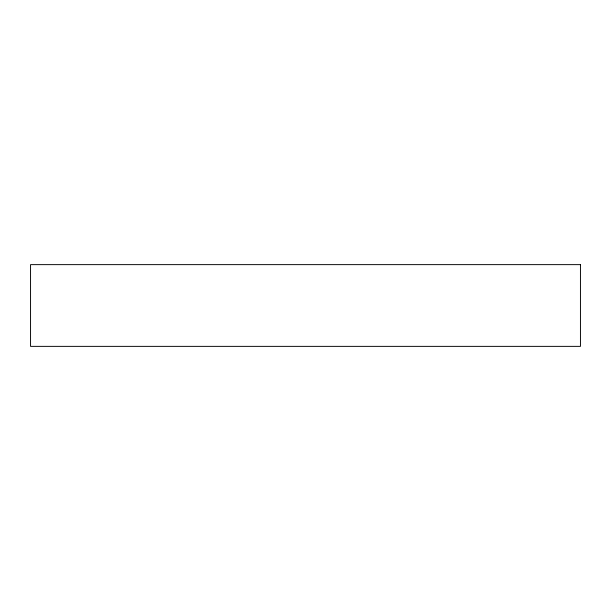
<?xml version="1.0" encoding="UTF-8"?>
<svg xmlns="http://www.w3.org/2000/svg" width="611" height="611" viewBox="0 0 611 611"><rect width="100%" height="100%" fill="white"/><g stroke="black" fill="none" stroke-linecap="round" stroke-linejoin="round"><path stroke-width="0.92" d="M580.45 264.632L30.55 264.632L30.55 346.368L580.45 346.368L580.45 264.632"/></g></svg>
